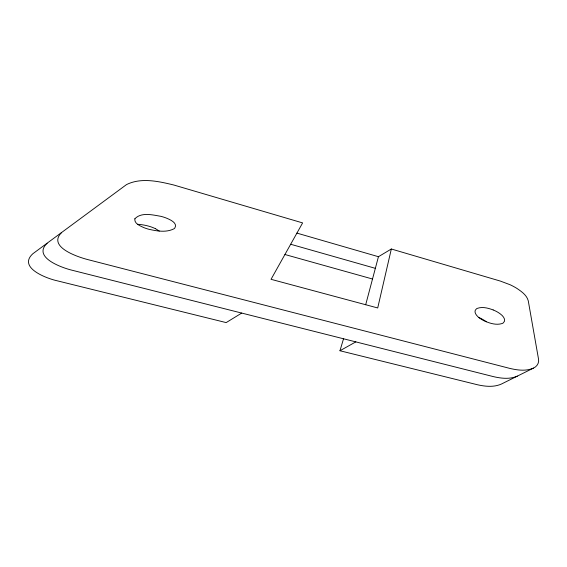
<?xml version="1.0" encoding="UTF-8"?>
<svg xmlns="http://www.w3.org/2000/svg" width="567" height="567" viewBox="0 0 567 567"><rect width="100%" height="100%" fill="white"/><g stroke="black" fill="none" stroke-linecap="round" stroke-linejoin="round"><path stroke-width="0.85" d="M343.531 338.775L339.966 350.746L477.102 384.667C485.04 386.503 493.843 387.467 501.483 384.008L533.497 368.089C536.949 366.601 539.373 362.809 538.508 359.024L528.26 300.801C526.8 295.187 521.612 291.594 517.069 288.518A130.977 62.094 -16.3 0 0 510.024 284.712L500.37 281.083L391.329 249.005L377.714 307.959L271.04 279.311L302.622 222.909L173.828 185.019C158.668 181.348 141.119 177.308 126.484 184.608L32.865 253.725C17.457 267.716 46.905 278.574 57.239 280.807L226.169 322.595L241.726 313.069M365.687 304.734L378.437 256.709L391.329 249.005M61.576 232.562C47.21 246.843 77.516 256.879 87.438 259.502L509.57 368.337C517.324 370.187 525.963 371.435 533.497 368.089M47.118 243.257C32.17 257.375 62.079 267.844 72.193 270.261L493.205 376.573C501.051 378.409 509.776 379.514 517.366 376.112M339.966 350.746L355.828 341.88M137.625 224.277L141.424 224.66A61.534 29.172 -16.3 0 1 155.33 228.657M284.932 254.512L372.519 279.014M290.673 244.257L375.354 268.34M296.917 233.108L378.437 256.709M493.184 309.943C488.208 308.094 482.482 306.485 477.286 308.377A3.317 1.573 -16.3 0 0 476.45 308.838C472.396 311.999 477.754 317.18 480.738 318.867A67.338 31.922 -16.3 0 0 484.955 321.198C490.242 323.452 496.38 325.323 502.071 323.544A3.345 1.588 -16.3 0 0 503.354 322.843C506.607 320.185 503.092 315.932 500.618 314.168A65.815 31.206 -16.3 0 0 493.177 309.951M155.379 228.636L159.284 231.031M486.266 321.765A61.279 29.052 -16.3 0 0 484.473 320.454L481.043 318.505A61.002 28.917 -16.3 0 0 478.987 317.591M134.826 218.834C134.124 223.653 140.155 225.864 143.664 227.544A67.487 31.993 -16.3 0 0 148.717 229.231C156.846 231.088 166.181 232.768 173.941 228.813A5.032 2.388 -16.3 0 0 174.749 228.147C178.173 222.909 169.618 219.394 165.826 217.877A67.643 32.071 -16.3 0 0 160.886 216.332C152.686 214.936 141.183 211.923 134.826 218.834"/></g></svg>
